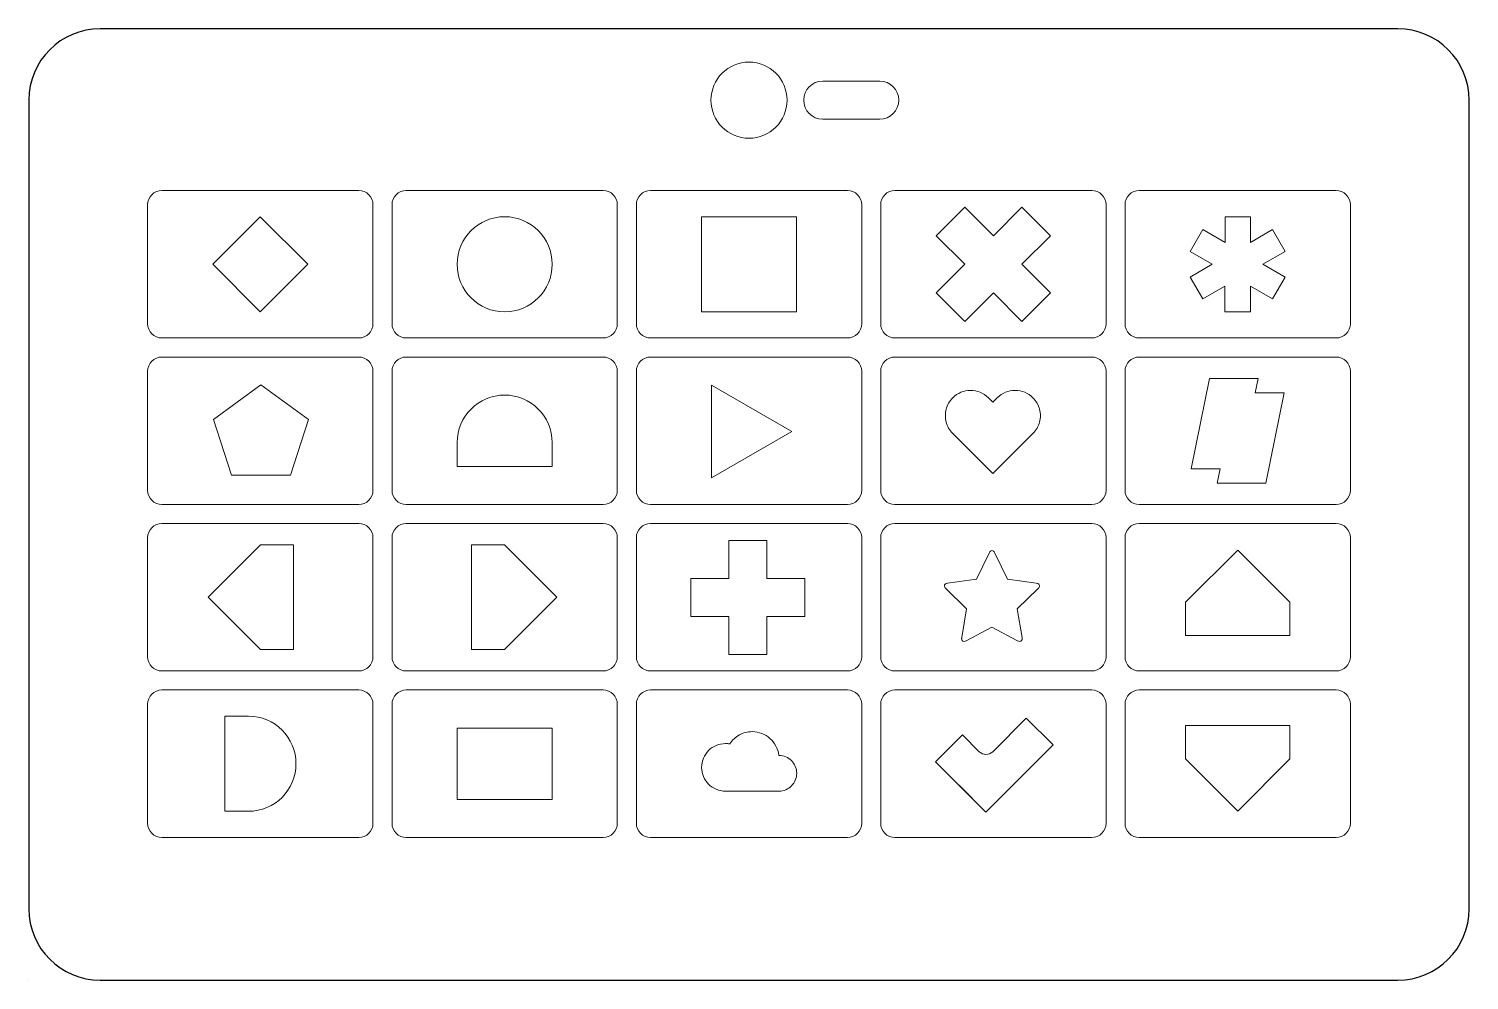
# Model space of a CAD drawing. Header units: millimetres. Extents: x -6 to 297, y 28 to 228.
import ezdxf

# ---------------------------------------------------------------- set-up
doc = ezdxf.new("R2010")
doc.units = ezdxf.units.MM
doc.header["$MEASUREMENT"] = 0
doc.layers.add('not keys', color=7, linetype='Continuous')
doc.layers.add('slots', color=4, linetype='Continuous')

msp = doc.modelspace()

# ---------------------------------------------------------------- linework, layer by layer
for p, q in [((281.89, 227.53), (8.89, 227.53)), ((-6.11, 212.53), (-6.11, 42.53)), ((296.89, 42.53), (296.89, 212.53)), ((-6.11, 27.53), (-6.11, 27.53)), ((8.89, 27.53), (281.89, 27.53))]:
    msp.add_line(p, q)
for centre, start, end in [((8.89, 212.53), 90, 180), ((281.89, 212.53), 0, 90), ((8.89, 42.53), 180, 270), ((281.89, 42.53), 270, 0)]:
    msp.add_arc(centre, 15, start, end)
at = {"layer": 'not keys', "linetype": 'Continuous', "lineweight": 15}
for p, q in [((21.89, 193.53), (63.29, 193.53)), ((73.29, 193.53), (114.69, 193.53)), ((124.69, 193.53), (166.09, 193.53)), ((176.09, 193.53), (217.49, 193.53)), ((227.49, 193.53), (268.89, 193.53)), ((18.89, 190.53), (18.89, 165.53)), ((66.29, 190.53), (66.29, 165.53)), ((70.29, 190.53), (70.29, 165.53)), ((117.69, 190.53), (117.69, 165.53)), ((121.69, 190.53), (121.69, 165.53)), ((169.09, 190.53), (169.09, 165.53)), ((173.09, 190.53), (173.09, 165.53)), ((220.49, 190.53), (220.49, 165.53)), ((224.49, 190.53), (224.49, 165.53)), ((271.89, 190.53), (271.89, 165.53)), ((21.89, 162.53), (63.29, 162.53)), ((73.29, 162.53), (114.69, 162.53)), ((124.69, 162.53), (166.09, 162.53)), ((176.09, 162.53), (217.49, 162.53)), ((227.49, 162.53), (268.89, 162.53)), ((21.89, 158.53), (63.29, 158.53)), ((73.29, 158.53), (114.69, 158.53)), ((124.69, 158.53), (166.09, 158.53)), ((176.09, 158.53), (217.49, 158.53)), ((227.49, 158.53), (268.89, 158.53)), ((18.89, 155.53), (18.89, 130.53)), ((66.29, 155.53), (66.29, 130.53)), ((70.29, 155.53), (70.29, 130.53)), ((117.69, 155.53), (117.69, 130.53)), ((121.69, 155.53), (121.69, 130.53)), ((169.09, 155.53), (169.09, 130.53)), ((173.09, 155.53), (173.09, 130.53)), ((220.49, 155.53), (220.49, 130.53)), ((224.49, 155.53), (224.49, 130.53)), ((271.89, 155.53), (271.89, 130.53)), ((21.89, 127.53), (63.29, 127.53)), ((73.29, 127.53), (114.69, 127.53)), ((124.69, 127.53), (166.09, 127.53)), ((176.09, 127.53), (217.49, 127.53)), ((227.49, 127.53), (268.89, 127.53)), ((21.89, 123.53), (63.29, 123.53)), ((73.29, 123.53), (114.69, 123.53)), ((124.69, 123.53), (166.09, 123.53)), ((176.09, 123.53), (217.49, 123.53)), ((227.49, 123.53), (268.89, 123.53)), ((18.89, 120.53), (18.89, 95.53)), ((66.29, 120.53), (66.29, 95.53)), ((70.29, 120.53), (70.29, 95.53)), ((117.69, 120.53), (117.69, 95.53)), ((121.69, 120.53), (121.69, 95.53)), ((169.09, 120.53), (169.09, 95.53)), ((173.09, 120.53), (173.09, 95.53)), ((220.49, 120.53), (220.49, 95.53)), ((224.49, 120.53), (224.49, 95.53)), ((271.89, 120.53), (271.89, 95.53)), ((21.89, 92.53), (63.29, 92.53)), ((73.29, 92.53), (114.69, 92.53)), ((124.69, 92.53), (166.09, 92.53)), ((176.09, 92.53), (217.49, 92.53)), ((227.49, 92.53), (268.89, 92.53)), ((21.89, 88.53), (63.29, 88.53)), ((73.29, 88.53), (114.69, 88.53)), ((124.69, 88.53), (166.09, 88.53)), ((176.09, 88.53), (217.49, 88.53)), ((227.49, 88.53), (268.89, 88.53)), ((18.89, 85.53), (18.89, 60.53)), ((66.29, 85.53), (66.29, 60.53)), ((70.29, 85.53), (70.29, 60.53)), ((117.69, 85.53), (117.69, 60.53)), ((121.69, 85.53), (121.69, 60.53)), ((169.09, 85.53), (169.09, 60.53)), ((173.09, 85.53), (173.09, 60.53)), ((220.49, 85.53), (220.49, 60.53)), ((224.49, 85.53), (224.49, 60.53)), ((271.89, 85.53), (271.89, 60.53)), ((21.89, 57.53), (63.29, 57.53)), ((73.29, 57.53), (114.69, 57.53)), ((124.69, 57.53), (166.09, 57.53)), ((176.09, 57.53), (217.49, 57.53)), ((227.49, 57.53), (268.89, 57.53))]:
    msp.add_line(p, q, dxfattribs=at)
for centre, start, end in [((21.89, 190.53), 90, 180), ((63.29, 190.53), 0, 90), ((73.29, 190.53), 90, 180), ((114.69, 190.53), 0, 90), ((124.69, 190.53), 90, 180), ((166.09, 190.53), 0, 90), ((176.09, 190.53), 90, 180), ((217.49, 190.53), 0, 90), ((227.49, 190.53), 90, 180), ((268.89, 190.53), 0, 90), ((21.89, 165.53), 180, 270), ((63.29, 165.53), 270, 0), ((73.29, 165.53), 180, 270), ((114.69, 165.53), 270, 0), ((124.69, 165.53), 180, 270), ((166.09, 165.53), 270, 0), ((176.09, 165.53), 180, 270), ((217.49, 165.53), 270, 0), ((227.49, 165.53), 180, 270), ((268.89, 165.53), 270, 0), ((21.89, 155.53), 90, 180), ((63.29, 155.53), 0, 90), ((73.29, 155.53), 90, 180), ((114.69, 155.53), 0, 90), ((124.69, 155.53), 90, 180), ((166.09, 155.53), 0, 90), ((176.09, 155.53), 90, 180), ((217.49, 155.53), 0, 90), ((227.49, 155.53), 90, 180), ((268.89, 155.53), 0, 90), ((21.89, 130.53), 180, 270), ((63.29, 130.53), 270, 0), ((73.29, 130.53), 180, 270), ((114.69, 130.53), 270, 0), ((124.69, 130.53), 180, 270), ((166.09, 130.53), 270, 0), ((176.09, 130.53), 180, 270), ((217.49, 130.53), 270, 0), ((227.49, 130.53), 180, 270), ((268.89, 130.53), 270, 0), ((21.89, 120.53), 90, 180), ((63.29, 120.53), 0, 90), ((73.29, 120.53), 90, 180), ((114.69, 120.53), 0, 90), ((124.69, 120.53), 90, 180), ((166.09, 120.53), 0, 90), ((176.09, 120.53), 90, 180), ((217.49, 120.53), 0, 90), ((227.49, 120.53), 90, 180), ((268.89, 120.53), 0, 90), ((21.89, 95.53), 180, 270), ((63.29, 95.53), 270, 0), ((73.29, 95.53), 180, 270), ((114.69, 95.53), 270, 0), ((124.69, 95.53), 180, 270), ((166.09, 95.53), 270, 0), ((176.09, 95.53), 180, 270), ((217.49, 95.53), 270, 0), ((227.49, 95.53), 180, 270), ((268.89, 95.53), 270, 0), ((21.89, 85.53), 90, 180), ((63.29, 85.53), 0, 90), ((73.29, 85.53), 90, 180), ((114.69, 85.53), 0, 90), ((124.69, 85.53), 90, 180), ((166.09, 85.53), 0, 90), ((176.09, 85.53), 90, 180), ((217.49, 85.53), 0, 90), ((227.49, 85.53), 90, 180), ((268.89, 85.53), 0, 90), ((21.89, 60.53), 180, 270), ((63.29, 60.53), 270, 0), ((73.29, 60.53), 180, 270), ((114.69, 60.53), 270, 0), ((124.69, 60.53), 180, 270), ((166.09, 60.53), 270, 0), ((176.09, 60.53), 180, 270), ((217.49, 60.53), 270, 0), ((227.49, 60.53), 180, 270), ((268.89, 60.53), 270, 0)]:
    msp.add_arc(centre, 3, start, end, dxfattribs=at)
at = {"layer": 'slots', "linetype": 'Continuous', "lineweight": 15}
for p, q in [((160.89, 216.53), (172.89, 216.53)), ((160.89, 208.53), (172.89, 208.53)), ((242.84, 178.03), (242.84, 178.03)), ((242.29, 154.03), (238.37, 135.03)), ((252.5, 154.03), (242.29, 154.03)), ((252.5, 154.03), (251.88, 151.03)), ((258, 151.03), (251.88, 151.03)), ((258, 151.03), (254.09, 132.03)), ((83.99, 140.53), (83.99, 135.53)), ((103.99, 140.53), (103.99, 135.53)), ((83.99, 135.53), (103.99, 135.53)), ((244.5, 135.03), (238.37, 135.03)), ((244.5, 135.03), (243.88, 132.03)), ((254.09, 132.03), (243.88, 132.03)), ((31.6, 108.03), (42.6, 119.03)), ((42.6, 119.03), (49.58, 119.03)), ((49.58, 97.03), (49.58, 119.03)), ((93.98, 119.03), (87, 119.03)), ((87, 97.03), (87, 119.03)), ((104.98, 108.03), (93.98, 119.03)), ((248.19, 117.96), (237.19, 106.96)), ((248.19, 117.96), (259.19, 106.96)), ((31.6, 108.03), (42.6, 97.03)), ((104.98, 108.03), (93.98, 97.03)), ((237.19, 106.96), (237.19, 99.97)), ((259.19, 106.96), (259.19, 99.97)), ((42.6, 97.03), (49.58, 97.03)), ((93.98, 97.03), (87, 97.03)), ((237.19, 99.97), (259.19, 99.97)), ((40.09, 83.03), (35.09, 83.03)), ((35.09, 83.03), (35.09, 63.03)), ((196.65, 75.56), (203.72, 82.63)), ((203.72, 82.63), (209.38, 76.97)), ((184.63, 73.44), (190.29, 79.09)), ((190.29, 79.09), (193.82, 75.56)), ((237.19, 81.08), (259.19, 81.08)), ((237.19, 74.09), (237.19, 81.08)), ((259.19, 74.09), (259.19, 81.08)), ((209.38, 76.97), (195.24, 62.83)), ((195.24, 62.83), (184.63, 73.44)), ((248.19, 63.09), (237.19, 74.09)), ((248.19, 63.09), (259.19, 74.09)), ((195.24, 62.83), (189.58, 68.49)), ((200.89, 68.49), (195.24, 62.83)), ((40.09, 63.03), (35.09, 63.03))]:
    msp.add_line(p, q, dxfattribs=at)
at = {"layer": 'slots', "linetype": 'Continuous', "lineweight": 15, "flags": 128}
for points in [[(135.39, 188.03), (135.39, 168.03), (155.39, 168.03), (155.39, 188.03)], [(83.99, 80.53), (83.99, 65.53), (103.99, 65.53), (103.99, 80.53)]]:
    msp.add_lwpolyline(points, close=True, dxfattribs=at)
at = {"layer": 'slots', "linetype": 'Continuous', "lineweight": 15}
for centre, radius in [((145.39, 212.53), 8), ((93.99, 178.03), 10)]:
    msp.add_circle(centre, radius, dxfattribs=at)
for centre, radius, start, end in [((160.89, 212.53), 4, 90, 270), ((172.89, 212.53), 4, 270, 90), ((93.99, 140.53), 10, 0, 180), ((40.09, 73.03), 10, 270, 90), ((195.24, 76.97), 2, 225, 315)]:
    msp.add_arc(centre, radius, start, end, dxfattribs=at)
for points, knots in [([(32.59, 178.03), (32.59, 178.03), (42.59, 188.03), (42.59, 188.03), (42.59, 188.03), (42.59, 188.03), (52.59, 178.03), (52.59, 178.03), (52.59, 178.03), (52.59, 178.03), (42.59, 168.03), (42.59, 168.03), (42.59, 168.03), (42.59, 168.03), (32.59, 178.03), (32.59, 178.03)], [0, 0, 0, 0, 0.2, 0.2, 0.2, 0.2, 0.4, 0.4, 0.4, 0.4, 0.6, 0.6, 0.6, 0.6, 1, 1, 1, 1]), ([(196.79, 184.03), (196.79, 184.03), (202.79, 190.03), (202.79, 190.03), (202.79, 190.03), (202.79, 190.03), (208.79, 184.03), (208.79, 184.03), (208.79, 184.03), (208.79, 184.03), (202.79, 178.03), (202.79, 178.03), (202.79, 178.03), (202.79, 178.03), (208.79, 172.03), (208.79, 172.03), (208.79, 172.03), (208.79, 172.03), (202.79, 166.03), (202.79, 166.03), (202.79, 166.03), (202.79, 166.03), (196.79, 172.03), (196.79, 172.03), (196.79, 172.03), (196.79, 172.03), (190.79, 166.03), (190.79, 166.03), (190.79, 166.03), (190.79, 166.03), (184.79, 172.03), (184.79, 172.03), (184.79, 172.03), (184.79, 172.03), (190.79, 178.03), (190.79, 178.03), (190.79, 178.03), (190.79, 178.03), (184.79, 184.03), (184.79, 184.03), (184.79, 184.03), (184.79, 184.03), (190.79, 190.03), (190.79, 190.03), (190.79, 190.03), (190.79, 190.03), (196.79, 184.03), (196.79, 184.03)], [0, 0, 0, 0, 0.076923, 0.076923, 0.076923, 0.076923, 0.153846, 0.153846, 0.153846, 0.153846, 0.230769, 0.230769, 0.230769, 0.230769, 0.307692, 0.307692, 0.307692, 0.307692, 0.384615, 0.384615, 0.384615, 0.384615, 0.461538, 0.461538, 0.461538, 0.461538, 0.538462, 0.538462, 0.538462, 0.538462, 0.615385, 0.615385, 0.615385, 0.615385, 0.692308, 0.692308, 0.692308, 0.692308, 0.769231, 0.769231, 0.769231, 0.769231, 0.846154, 0.846154, 0.846154, 0.846154, 1, 1, 1, 1]), ([(242.84, 178.03), (242.84, 178.03), (238.17, 180.71), (238.17, 180.71), (238.17, 180.71), (238.17, 180.71), (240.85, 185.33), (240.85, 185.33), (240.85, 185.33), (240.85, 185.33), (245.52, 182.64), (245.52, 182.64), (245.52, 182.64), (245.52, 182.64), (245.52, 188.02), (245.52, 188.02), (245.52, 188.02), (245.52, 188.02), (250.85, 188.02), (250.85, 188.02), (250.85, 188.02), (250.85, 188.02), (250.85, 182.64), (250.85, 182.64), (250.85, 182.64), (250.85, 182.64), (255.5, 185.33), (255.5, 185.33), (255.5, 185.33), (255.5, 185.33), (258.17, 180.71), (258.17, 180.71), (258.17, 180.71), (258.17, 180.71), (253.51, 178.03), (253.51, 178.03), (253.51, 178.03), (253.51, 178.03), (258.17, 175.35), (258.17, 175.35), (258.17, 175.35), (258.17, 175.35), (255.5, 170.73), (255.5, 170.73), (255.5, 170.73), (255.5, 170.73), (250.85, 173.42), (250.85, 173.42), (250.85, 173.42), (250.85, 173.42), (250.85, 168.04), (250.85, 168.04), (250.85, 168.04), (250.85, 168.04), (245.49, 168.04), (245.49, 168.04), (245.49, 168.04), (245.49, 168.04), (245.49, 173.42), (245.49, 173.42), (245.49, 173.42), (245.49, 173.42), (240.85, 170.73), (240.85, 170.73), (240.85, 170.73), (240.85, 170.73), (238.17, 175.35), (238.17, 175.35), (238.17, 175.35), (238.17, 175.35), (242.84, 178.03), (242.84, 178.03)], [0, 0, 0, 0, 0.052632, 0.052632, 0.052632, 0.052632, 0.105263, 0.105263, 0.105263, 0.105263, 0.157895, 0.157895, 0.157895, 0.157895, 0.210526, 0.210526, 0.210526, 0.210526, 0.263158, 0.263158, 0.263158, 0.263158, 0.315789, 0.315789, 0.315789, 0.315789, 0.368421, 0.368421, 0.368421, 0.368421, 0.421053, 0.421053, 0.421053, 0.421053, 0.473684, 0.473684, 0.473684, 0.473684, 0.526316, 0.526316, 0.526316, 0.526316, 0.578947, 0.578947, 0.578947, 0.578947, 0.631579, 0.631579, 0.631579, 0.631579, 0.684211, 0.684211, 0.684211, 0.684211, 0.736842, 0.736842, 0.736842, 0.736842, 0.789474, 0.789474, 0.789474, 0.789474, 0.842105, 0.842105, 0.842105, 0.842105, 0.894737, 0.894737, 0.894737, 0.894737, 1, 1, 1, 1]), ([(32.73, 145.43), (32.73, 145.43), (42.73, 152.69), (42.73, 152.69), (42.73, 152.69), (42.73, 152.69), (52.73, 145.43), (52.73, 145.43), (52.73, 145.43), (52.73, 145.43), (48.91, 133.68), (48.91, 133.68), (48.91, 133.68), (48.91, 133.68), (36.55, 133.68), (36.55, 133.68), (36.55, 133.68), (36.55, 133.68), (32.73, 145.43), (32.73, 145.43)], [0, 0, 0, 0, 0.166667, 0.166667, 0.166667, 0.166667, 0.333333, 0.333333, 0.333333, 0.333333, 0.5, 0.5, 0.5, 0.5, 0.666667, 0.666667, 0.666667, 0.666667, 1, 1, 1, 1]), ([(137.5, 133.11), (137.5, 133.11), (137.5, 152.62), (137.5, 152.62), (137.5, 152.62), (137.5, 152.62), (154.42, 142.86), (154.42, 142.86), (154.42, 142.86), (154.42, 142.86), (137.5, 133.11), (137.5, 133.11)], [0, 0, 0, 0, 0.25, 0.25, 0.25, 0.25, 0.5, 0.5, 0.5, 0.5, 1, 1, 1, 1]), ([(205.13, 149.96), (205.48, 149.62), (205.77, 149.24), (206, 148.83), (206, 148.83), (206.23, 148.42), (206.4, 147.99), (206.52, 147.55), (206.52, 147.55), (206.63, 147.11), (206.69, 146.66), (206.69, 146.2), (206.69, 146.2), (206.69, 145.74), (206.63, 145.29), (206.52, 144.85), (206.52, 144.85), (206.4, 144.41), (206.23, 143.99), (206, 143.58), (206, 143.58), (205.77, 143.17), (205.48, 142.79), (205.13, 142.44), (205.13, 142.44), (205.13, 142.44), (196.69, 134.01), (196.69, 134.01), (196.69, 134.01), (196.69, 134.01), (188.24, 142.44), (188.24, 142.44), (188.24, 142.44), (187.89, 142.79), (187.61, 143.17), (187.38, 143.58), (187.38, 143.58), (187.14, 143.99), (186.97, 144.41), (186.86, 144.85), (186.86, 144.85), (186.74, 145.29), (186.69, 145.74), (186.69, 146.2), (186.69, 146.2), (186.69, 146.66), (186.74, 147.11), (186.86, 147.55), (186.86, 147.55), (186.97, 147.99), (187.14, 148.42), (187.38, 148.83), (187.38, 148.83), (187.61, 149.24), (187.89, 149.62), (188.24, 149.96), (188.24, 149.96), (188.75, 150.47), (189.32, 150.85), (189.97, 151.12), (189.97, 151.12), (190.61, 151.38), (191.29, 151.52), (192, 151.52), (192, 151.52), (192.71, 151.52), (193.39, 151.38), (194.03, 151.12), (194.03, 151.12), (194.68, 150.85), (195.25, 150.47), (195.76, 149.96), (195.76, 149.96), (195.76, 149.96), (196.69, 149.03), (196.69, 149.03), (196.69, 149.03), (196.69, 149.03), (197.61, 149.96), (197.61, 149.96), (197.61, 149.96), (198.12, 150.47), (198.7, 150.85), (199.34, 151.12), (199.34, 151.12), (199.99, 151.38), (200.66, 151.52), (201.37, 151.52), (201.37, 151.52), (202.08, 151.52), (202.76, 151.38), (203.41, 151.12), (203.41, 151.12), (204.05, 150.85), (204.63, 150.47), (205.13, 149.96)], [0, 0, 0, 0, 0.04, 0.04, 0.04, 0.04, 0.08, 0.08, 0.08, 0.08, 0.12, 0.12, 0.12, 0.12, 0.16, 0.16, 0.16, 0.16, 0.2, 0.2, 0.2, 0.2, 0.24, 0.24, 0.24, 0.24, 0.28, 0.28, 0.28, 0.28, 0.32, 0.32, 0.32, 0.32, 0.36, 0.36, 0.36, 0.36, 0.4, 0.4, 0.4, 0.4, 0.44, 0.44, 0.44, 0.44, 0.48, 0.48, 0.48, 0.48, 0.52, 0.52, 0.52, 0.52, 0.56, 0.56, 0.56, 0.56, 0.6, 0.6, 0.6, 0.6, 0.64, 0.64, 0.64, 0.64, 0.68, 0.68, 0.68, 0.68, 0.72, 0.72, 0.72, 0.72, 0.76, 0.76, 0.76, 0.76, 0.8, 0.8, 0.8, 0.8, 0.84, 0.84, 0.84, 0.84, 0.88, 0.88, 0.88, 0.88, 0.92, 0.92, 0.92, 0.92, 1, 1, 1, 1]), ([(141.15, 111.99), (141.15, 111.99), (141.15, 119.99), (141.15, 119.99), (141.15, 119.99), (141.15, 119.99), (149.15, 119.99), (149.15, 119.99), (149.15, 119.99), (149.15, 119.99), (149.15, 111.99), (149.15, 111.99), (149.15, 111.99), (149.15, 111.99), (157.15, 111.99), (157.15, 111.99), (157.15, 111.99), (157.15, 111.99), (157.15, 103.99), (157.15, 103.99), (157.15, 103.99), (157.15, 103.99), (149.15, 103.99), (149.15, 103.99), (149.15, 103.99), (149.15, 103.99), (149.15, 95.99), (149.15, 95.99), (149.15, 95.99), (149.15, 95.99), (141.15, 95.99), (141.15, 95.99), (141.15, 95.99), (141.15, 95.99), (141.15, 103.99), (141.15, 103.99), (141.15, 103.99), (141.15, 103.99), (133.15, 103.99), (133.15, 103.99), (133.15, 103.99), (133.15, 103.99), (133.15, 111.99), (133.15, 111.99), (133.15, 111.99), (133.15, 111.99), (141.15, 111.99), (141.15, 111.99)], [0, 0, 0, 0, 0.076923, 0.076923, 0.076923, 0.076923, 0.153846, 0.153846, 0.153846, 0.153846, 0.230769, 0.230769, 0.230769, 0.230769, 0.307692, 0.307692, 0.307692, 0.307692, 0.384615, 0.384615, 0.384615, 0.384615, 0.461538, 0.461538, 0.461538, 0.461538, 0.538462, 0.538462, 0.538462, 0.538462, 0.615385, 0.615385, 0.615385, 0.615385, 0.692308, 0.692308, 0.692308, 0.692308, 0.769231, 0.769231, 0.769231, 0.769231, 0.846154, 0.846154, 0.846154, 0.846154, 1, 1, 1, 1]), ([(206.5, 110.44), (206.5, 110.26), (206.4, 110.07), (206.19, 109.86), (206.19, 109.86), (206.19, 109.86), (201.83, 105.6), (201.83, 105.6), (201.83, 105.6), (201.83, 105.6), (202.86, 99.59), (202.86, 99.59), (202.86, 99.59), (202.87, 99.54), (202.87, 99.46), (202.87, 99.35), (202.87, 99.35), (202.87, 99.18), (202.83, 99.04), (202.74, 98.93), (202.74, 98.93), (202.66, 98.81), (202.54, 98.75), (202.38, 98.75), (202.38, 98.75), (202.23, 98.75), (202.07, 98.8), (201.9, 98.89), (201.9, 98.89), (201.9, 98.89), (196.5, 101.73), (196.5, 101.73), (196.5, 101.73), (196.5, 101.73), (191.1, 98.89), (191.1, 98.89), (191.1, 98.89), (190.93, 98.8), (190.77, 98.75), (190.62, 98.75), (190.62, 98.75), (190.46, 98.75), (190.33, 98.81), (190.24, 98.93), (190.24, 98.93), (190.16, 99.04), (190.12, 99.18), (190.12, 99.35), (190.12, 99.35), (190.12, 99.4), (190.13, 99.48), (190.14, 99.59), (190.14, 99.59), (190.14, 99.59), (191.17, 105.6), (191.17, 105.6), (191.17, 105.6), (191.17, 105.6), (186.8, 109.86), (186.8, 109.86), (186.8, 109.86), (186.6, 110.07), (186.5, 110.27), (186.5, 110.44), (186.5, 110.44), (186.5, 110.73), (186.73, 110.91), (187.17, 110.99), (187.17, 110.99), (187.17, 110.99), (193.21, 111.86), (193.21, 111.86), (193.21, 111.86), (193.21, 111.86), (195.91, 117.33), (195.91, 117.33), (195.91, 117.33), (196.06, 117.66), (196.26, 117.83), (196.5, 117.83), (196.5, 117.83), (196.74, 117.83), (196.94, 117.66), (197.09, 117.33), (197.09, 117.33), (197.09, 117.33), (199.79, 111.86), (199.79, 111.86), (199.79, 111.86), (199.79, 111.86), (205.83, 110.99), (205.83, 110.99), (205.83, 110.99), (206.28, 110.91), (206.5, 110.73), (206.5, 110.44)], [0, 0, 0, 0, 0.04, 0.04, 0.04, 0.04, 0.08, 0.08, 0.08, 0.08, 0.12, 0.12, 0.12, 0.12, 0.16, 0.16, 0.16, 0.16, 0.2, 0.2, 0.2, 0.2, 0.24, 0.24, 0.24, 0.24, 0.28, 0.28, 0.28, 0.28, 0.32, 0.32, 0.32, 0.32, 0.36, 0.36, 0.36, 0.36, 0.4, 0.4, 0.4, 0.4, 0.44, 0.44, 0.44, 0.44, 0.48, 0.48, 0.48, 0.48, 0.52, 0.52, 0.52, 0.52, 0.56, 0.56, 0.56, 0.56, 0.6, 0.6, 0.6, 0.6, 0.64, 0.64, 0.64, 0.64, 0.68, 0.68, 0.68, 0.68, 0.72, 0.72, 0.72, 0.72, 0.76, 0.76, 0.76, 0.76, 0.8, 0.8, 0.8, 0.8, 0.84, 0.84, 0.84, 0.84, 0.88, 0.88, 0.88, 0.88, 0.92, 0.92, 0.92, 0.92, 1, 1, 1, 1]), ([(151.65, 74.77), (152.17, 74.77), (152.66, 74.67), (153.12, 74.47), (153.12, 74.47), (153.58, 74.28), (153.98, 74.01), (154.32, 73.68), (154.32, 73.68), (154.66, 73.34), (154.93, 72.95), (155.13, 72.49), (155.13, 72.49), (155.33, 72.04), (155.43, 71.54), (155.43, 71.02), (155.43, 71.02), (155.43, 70.5), (155.33, 70.01), (155.13, 69.56), (155.13, 69.56), (154.94, 69.1), (154.67, 68.71), (154.33, 68.37), (154.33, 68.37), (153.99, 68.02), (153.59, 67.75), (153.13, 67.56), (153.13, 67.56), (152.68, 67.36), (152.19, 67.27), (151.68, 67.27), (151.68, 67.27), (151.68, 67.27), (140.43, 67.27), (140.43, 67.27), (140.43, 67.27), (139.74, 67.27), (139.09, 67.4), (138.48, 67.66), (138.48, 67.66), (137.87, 67.92), (137.34, 68.27), (136.89, 68.73), (136.89, 68.73), (136.43, 69.18), (136.08, 69.71), (135.82, 70.32), (135.82, 70.32), (135.56, 70.93), (135.43, 71.58), (135.43, 72.27), (135.43, 72.27), (135.43, 72.96), (135.56, 73.61), (135.82, 74.21), (135.82, 74.21), (136.08, 74.82), (136.43, 75.35), (136.89, 75.81), (136.89, 75.81), (137.34, 76.26), (137.87, 76.62), (138.48, 76.88), (138.48, 76.88), (139.09, 77.14), (139.74, 77.27), (140.43, 77.27), (140.43, 77.27), (140.73, 77.27), (141.03, 77.24), (141.33, 77.18), (141.33, 77.18), (141.6, 77.58), (141.9, 77.95), (142.24, 78.27), (142.24, 78.27), (142.58, 78.59), (142.95, 78.86), (143.36, 79.08), (143.36, 79.08), (143.76, 79.3), (144.19, 79.47), (144.65, 79.59), (144.65, 79.59), (145.1, 79.71), (145.57, 79.77), (146.05, 79.77), (146.05, 79.77), (146.77, 79.77), (147.46, 79.64), (148.1, 79.39), (148.1, 79.39), (148.74, 79.13), (149.31, 78.78), (149.8, 78.34), (149.8, 78.34), (150.3, 77.89), (150.71, 77.36), (151.03, 76.75), (151.03, 76.75), (151.35, 76.14), (151.56, 75.48), (151.65, 74.77)], [0, 0, 0, 0, 0.037037, 0.037037, 0.037037, 0.037037, 0.074074, 0.074074, 0.074074, 0.074074, 0.111111, 0.111111, 0.111111, 0.111111, 0.148148, 0.148148, 0.148148, 0.148148, 0.185185, 0.185185, 0.185185, 0.185185, 0.222222, 0.222222, 0.222222, 0.222222, 0.259259, 0.259259, 0.259259, 0.259259, 0.296296, 0.296296, 0.296296, 0.296296, 0.333333, 0.333333, 0.333333, 0.333333, 0.37037, 0.37037, 0.37037, 0.37037, 0.407407, 0.407407, 0.407407, 0.407407, 0.444444, 0.444444, 0.444444, 0.444444, 0.481481, 0.481481, 0.481481, 0.481481, 0.518519, 0.518519, 0.518519, 0.518519, 0.555556, 0.555556, 0.555556, 0.555556, 0.592593, 0.592593, 0.592593, 0.592593, 0.62963, 0.62963, 0.62963, 0.62963, 0.666667, 0.666667, 0.666667, 0.666667, 0.703704, 0.703704, 0.703704, 0.703704, 0.740741, 0.740741, 0.740741, 0.740741, 0.777778, 0.777778, 0.777778, 0.777778, 0.814815, 0.814815, 0.814815, 0.814815, 0.851852, 0.851852, 0.851852, 0.851852, 0.888889, 0.888889, 0.888889, 0.888889, 0.925926, 0.925926, 0.925926, 0.925926, 1, 1, 1, 1])]:
    msp.add_open_spline(points, degree=3, knots=knots, dxfattribs=at)

doc.saveas('drawing.dxf')
